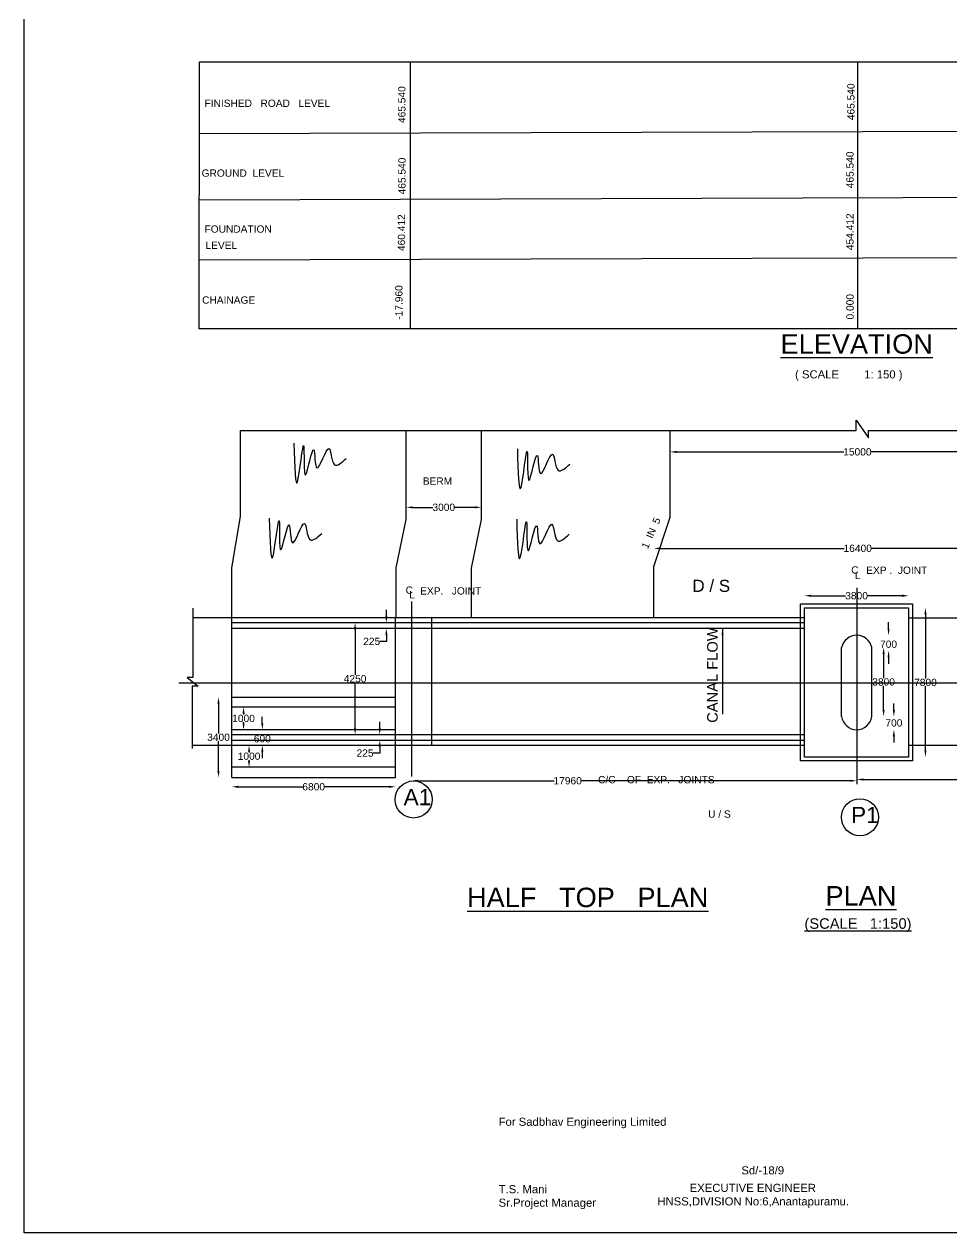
# Model space of a CAD drawing. Header units: inches. Extents: x 10443 to 13629, y 23 to 2344.
# Drawn here: x 10443 to 11589, y 23 to 1517 of the extents above; entities that cross this region are included whole.
import ezdxf

# ---------------------------------------------------------------- set-up
doc = ezdxf.new("R2010")
doc.units = ezdxf.units.IN
doc.header["$MEASUREMENT"] = 0
for name, color, linetype in [('DIMENSIONS', 7, 'Continuous'), ('DRAWING', 2, 'Continuous'), ('TEXT', 1, 'Continuous')]:
    doc.layers.add(name, color=color, linetype=linetype)
doc.styles.get("Standard").update_dxf_attribs({"font": 'arial.ttf', "height": 9})
doc.dimstyles.get("Standard").update_dxf_attribs({"dimtxt": 10, "dimasz": 8, "dimexe": 0.18, "dimexo": 0.0625, "dimgap": 0.09, "dimtad": 0, "dimtih": 1, "dimtoh": 1, "dimdec": 4, "dimzin": 0, "dimdsep": 46, "dimtxsty": 'Standard', "dimcen": 0.09, "dimse1": 1, "dimse2": 1, "dimadec": 0, "dimazin": 0, "dimtfac": 1, "dimtdec": 4, "dimtofl": 0, "dimtmove": 0, "dimatfit": 3, "dimfxl": 1, "dimtolj": 1, "dimtzin": 0, "dimarcsym": 0})

# ---------------------------------------------------------------- blocks, each defined once
blk = doc.blocks.new('*D30')
at = {"layer": 'Defpoints', "color": 0, "transparency": 16777216}
for p in [(10914.7, 918.9), (11007.5, 920), (11007.5, 918.9)]:
    blk.add_point(p, dxfattribs=at)
at = {"layer": 'DIMENSIONS', "color": 0, "lineweight": -2, "transparency": 16777216}
for p, q in [((10922.7, 920), (10947.6, 920)), ((10999.5, 920), (10974.6, 920))]:
    blk.add_line(p, q, dxfattribs=at)
at = {"layer": 'DIMENSIONS', "color": 0, "transparency": 16777216}
for points in [[(10922.7, 921.3), (10922.7, 918.7), (10914.7, 920)], [(10999.5, 921.3), (10999.5, 918.7), (11007.5, 920)]]:
    blk.add_solid(points, dxfattribs=at)
at = {"layer": 'DIMENSIONS', "color": 0, "transparency": 16777216, "insert": (10961.1, 920), "char_height": 9, "attachment_point": 5}
blk.add_mtext('\\A1;3000', dxfattribs=at)
blk = doc.blocks.new('*D31')
at = {"layer": 'Defpoints', "color": 0, "transparency": 16777216}
for p in [(10851.6, 777.3), (10851.6, 777.3), (10851.6, 639.1)]:
    blk.add_point(p, dxfattribs=at)
at = {"layer": 'DIMENSIONS', "color": 0, "lineweight": -2, "transparency": 16777216}
for p, q in [((10851.6, 769.3), (10851.6, 712.9)), ((10851.6, 647.1), (10851.6, 703.5))]:
    blk.add_line(p, q, dxfattribs=at)
at = {"layer": 'DIMENSIONS', "color": 0, "transparency": 16777216}
for points in [[(10850.2, 769.3), (10852.9, 769.3), (10851.6, 777.3)], [(10850.2, 647.1), (10852.9, 647.1), (10851.6, 639.1)]]:
    blk.add_solid(points, dxfattribs=at)
at = {"layer": 'DIMENSIONS', "color": 0, "transparency": 16777216, "insert": (10851.6, 708.2), "char_height": 9, "attachment_point": 5}
blk.add_mtext('\\A1;4250', dxfattribs=at)
blk = doc.blocks.new('*D32')
at = {"layer": 'Defpoints', "color": 0, "transparency": 16777216}
for p in [(10699.4, 685.2), (10682.9, 586.3), (10699.4, 586.3)]:
    blk.add_point(p, dxfattribs=at)
at = {"layer": 'DIMENSIONS', "color": 0, "lineweight": -2, "transparency": 16777216}
for p, q in [((10682.9, 677.2), (10682.9, 640.4)), ((10682.9, 594.3), (10682.9, 631.1))]:
    blk.add_line(p, q, dxfattribs=at)
at = {"layer": 'DIMENSIONS', "color": 0, "transparency": 16777216}
for points in [[(10681.5, 677.2), (10684.2, 677.2), (10682.9, 685.2)], [(10681.5, 594.3), (10684.2, 594.3), (10682.9, 586.3)]]:
    blk.add_solid(points, dxfattribs=at)
at = {"layer": 'DIMENSIONS', "color": 0, "transparency": 16777216, "insert": (10682.9, 635.8), "char_height": 9, "attachment_point": 5}
blk.add_mtext('\\A1;3400', dxfattribs=at)
blk = doc.blocks.new('*D33')
at = {"layer": 'Defpoints', "color": 0, "transparency": 16777216}
for p in [(10713.8, 673.1), (10713.8, 645.1), (10713.8, 645.1)]:
    blk.add_point(p, dxfattribs=at)
at = {"layer": 'DIMENSIONS', "color": 0, "lineweight": -2, "transparency": 16777216}
for p, q in [((10713.8, 665.1), (10713.8, 663.8)), ((10713.8, 653.1), (10713.8, 654.4))]:
    blk.add_line(p, q, dxfattribs=at)
at = {"layer": 'DIMENSIONS', "color": 0, "transparency": 16777216}
for points in [[(10712.5, 665.1), (10715.2, 665.1), (10713.8, 673.1)], [(10712.5, 653.1), (10715.2, 653.1), (10713.8, 645.1)]]:
    blk.add_solid(points, dxfattribs=at)
at = {"layer": 'DIMENSIONS', "color": 0, "transparency": 16777216, "insert": (10713.8, 659.1), "char_height": 9, "attachment_point": 5}
blk.add_mtext('\\A1;1000', dxfattribs=at)
blk = doc.blocks.new('*D34')
at = {"layer": 'Defpoints', "color": 0, "transparency": 16777216}
for p in [(10731.3, 645.1), (10731.3, 626), (10737, 626)]:
    blk.add_point(p, dxfattribs=at)
at = {"layer": 'DIMENSIONS', "color": 0, "lineweight": -2, "transparency": 16777216}
for p, q in [((10737, 653.1), (10737, 661.1)), ((10737, 618), (10737, 610))]:
    blk.add_line(p, q, dxfattribs=at)
at = {"layer": 'DIMENSIONS', "color": 0, "transparency": 16777216}
for points in [[(10735.7, 653.1), (10738.3, 653.1), (10737, 645.1)], [(10735.7, 618), (10738.3, 618), (10737, 626)]]:
    blk.add_solid(points, dxfattribs=at)
at = {"layer": 'DIMENSIONS', "color": 0, "transparency": 16777216, "insert": (10737, 634), "char_height": 9, "attachment_point": 5}
blk.add_mtext('\\A1;600', dxfattribs=at)
blk = doc.blocks.new('*D35')
at = {"layer": 'Defpoints', "color": 0, "transparency": 16777216}
for p in [(10720.6, 626), (10720.6, 598.7), (10720.6, 598.7)]:
    blk.add_point(p, dxfattribs=at)
at = {"layer": 'DIMENSIONS', "color": 0, "lineweight": -2, "transparency": 16777216}
for p, q in [((10720.6, 618), (10720.6, 617.1)), ((10720.6, 606.7), (10720.6, 607.7))]:
    blk.add_line(p, q, dxfattribs=at)
at = {"layer": 'DIMENSIONS', "color": 0, "transparency": 16777216}
for points in [[(10719.3, 618), (10721.9, 618), (10720.6, 626)], [(10719.3, 606.7), (10721.9, 606.7), (10720.6, 598.7)]]:
    blk.add_solid(points, dxfattribs=at)
at = {"layer": 'DIMENSIONS', "color": 0, "transparency": 16777216, "insert": (10720.6, 612.4), "char_height": 9, "attachment_point": 5}
blk.add_mtext('\\A1;1000', dxfattribs=at)
blk = doc.blocks.new('*D36')
at = {"layer": 'Defpoints', "color": 0, "transparency": 16777216}
for p in [(10699.4, 586.3), (10901.4, 586.3), (10901.4, 574.7)]:
    blk.add_point(p, dxfattribs=at)
at = {"layer": 'DIMENSIONS', "color": 0, "lineweight": -2, "transparency": 16777216}
for p, q in [((10707.4, 574.7), (10786.9, 574.7)), ((10893.4, 574.7), (10813.9, 574.7))]:
    blk.add_line(p, q, dxfattribs=at)
at = {"layer": 'DIMENSIONS', "color": 0, "transparency": 16777216}
for points in [[(10707.4, 576), (10707.4, 573.3), (10699.4, 574.7)], [(10893.4, 576), (10893.4, 573.3), (10901.4, 574.7)]]:
    blk.add_solid(points, dxfattribs=at)
at = {"layer": 'DIMENSIONS', "color": 0, "transparency": 16777216, "insert": (10800.4, 574.7), "char_height": 9, "attachment_point": 5}
blk.add_mtext('\\A1;6800', dxfattribs=at)
blk = doc.blocks.new('*D37')
at = {"layer": 'Defpoints', "color": 0, "transparency": 16777216}
for p in [(11240.8, 986.9), (11702.9, 988.5), (11702.9, 986.9)]:
    blk.add_point(p, dxfattribs=at)
at = {"layer": 'DIMENSIONS', "color": 0, "lineweight": -2, "transparency": 16777216}
for p, q in [((11248.8, 988.5), (11455.3, 988.5)), ((11694.9, 988.5), (11488.4, 988.5))]:
    blk.add_line(p, q, dxfattribs=at)
at = {"layer": 'DIMENSIONS', "color": 0, "transparency": 16777216}
for points in [[(11248.8, 989.8), (11248.8, 987.1), (11240.8, 988.5)], [(11694.9, 989.8), (11694.9, 987.1), (11702.9, 988.5)]]:
    blk.add_solid(points, dxfattribs=at)
at = {"layer": 'DIMENSIONS', "color": 0, "transparency": 16777216, "insert": (11471.9, 988.5), "char_height": 9, "attachment_point": 5}
blk.add_mtext('\\A1;15000', dxfattribs=at)
blk = doc.blocks.new('*D38')
at = {"layer": 'Defpoints', "color": 0, "transparency": 16777216}
for p in [(11724.1, 869.3), (11220.4, 847.1), (11724.1, 845.4)]:
    blk.add_point(p, dxfattribs=at)
at = {"layer": 'DIMENSIONS', "color": 0, "lineweight": -2, "transparency": 16777216}
for p, q in [((11228.4, 869.3), (11455.7, 869.3)), ((11716.1, 869.3), (11488.8, 869.3))]:
    blk.add_line(p, q, dxfattribs=at)
at = {"layer": 'DIMENSIONS', "color": 0, "transparency": 16777216}
for points in [[(11228.4, 870.6), (11228.4, 868), (11220.4, 869.3)], [(11716.1, 870.6), (11716.1, 868), (11724.1, 869.3)]]:
    blk.add_solid(points, dxfattribs=at)
at = {"layer": 'DIMENSIONS', "color": 0, "transparency": 16777216, "insert": (11472.3, 869.3), "char_height": 9, "attachment_point": 5}
blk.add_mtext('\\A1;16400', dxfattribs=at)
blk = doc.blocks.new('*D39')
at = {"layer": 'Defpoints', "color": 0, "transparency": 16777216}
for p in [(11535.2, 810.7), (11406.6, 795.8), (11535.2, 795.8)]:
    blk.add_point(p, dxfattribs=at)
at = {"layer": 'DIMENSIONS', "color": 0, "lineweight": -2, "transparency": 16777216}
for p, q in [((11414.6, 810.7), (11457.4, 810.7)), ((11527.2, 810.7), (11484.4, 810.7))]:
    blk.add_line(p, q, dxfattribs=at)
at = {"layer": 'DIMENSIONS', "color": 0, "transparency": 16777216}
for points in [[(11414.6, 812.1), (11414.6, 809.4), (11406.6, 810.7)], [(11527.2, 812.1), (11527.2, 809.4), (11535.2, 810.7)]]:
    blk.add_solid(points, dxfattribs=at)
at = {"layer": 'DIMENSIONS', "color": 0, "transparency": 16777216, "insert": (11470.9, 810.7), "char_height": 9, "attachment_point": 5}
blk.add_mtext('\\A1;3800', dxfattribs=at)
blk = doc.blocks.new('*D40')
at = {"layer": 'Defpoints', "color": 0, "transparency": 16777216}
for p in [(11471.1, 761.9), (11471.1, 742.8), (11510.4, 742.8)]:
    blk.add_point(p, dxfattribs=at)
at = {"layer": 'DIMENSIONS', "color": 0, "lineweight": -2, "transparency": 16777216}
for p, q in [((11510.4, 769.9), (11510.4, 777.9)), ((11510.4, 734.8), (11510.4, 726.8))]:
    blk.add_line(p, q, dxfattribs=at)
at = {"layer": 'DIMENSIONS', "color": 0, "transparency": 16777216}
for points in [[(11509.1, 769.9), (11511.7, 769.9), (11510.4, 761.9)], [(11509.1, 734.8), (11511.7, 734.8), (11510.4, 742.8)]]:
    blk.add_solid(points, dxfattribs=at)
at = {"layer": 'DIMENSIONS', "color": 0, "transparency": 16777216, "insert": (11510.4, 750.8), "char_height": 9, "attachment_point": 5}
blk.add_mtext('\\A1;700', dxfattribs=at)
blk = doc.blocks.new('*D41')
at = {"layer": 'Defpoints', "color": 0, "transparency": 16777216}
for p in [(11489.7, 746.9), (11489.7, 661.5), (11504.3, 661.5)]:
    blk.add_point(p, dxfattribs=at)
at = {"layer": 'DIMENSIONS', "color": 0, "lineweight": -2, "transparency": 16777216}
for p, q in [((11504.3, 738.9), (11504.3, 708.9)), ((11504.3, 669.5), (11504.3, 699.5))]:
    blk.add_line(p, q, dxfattribs=at)
at = {"layer": 'DIMENSIONS', "color": 0, "transparency": 16777216}
for points in [[(11503, 738.9), (11505.6, 738.9), (11504.3, 746.9)], [(11503, 669.5), (11505.6, 669.5), (11504.3, 661.5)]]:
    blk.add_solid(points, dxfattribs=at)
at = {"layer": 'DIMENSIONS', "color": 0, "transparency": 16777216, "insert": (11504.3, 704.2), "char_height": 9, "attachment_point": 5}
blk.add_mtext('\\A1;3800', dxfattribs=at)
blk = doc.blocks.new('*D42')
at = {"layer": 'Defpoints', "color": 0, "transparency": 16777216}
for p in [(11489.7, 661.5), (11471.1, 645.2), (11517, 645.2)]:
    blk.add_point(p, dxfattribs=at)
at = {"layer": 'DIMENSIONS', "color": 0, "lineweight": -2, "transparency": 16777216}
for p, q in [((11517, 669.5), (11517, 677.5)), ((11517, 637.2), (11517, 629.2))]:
    blk.add_line(p, q, dxfattribs=at)
at = {"layer": 'DIMENSIONS', "color": 0, "transparency": 16777216}
for points in [[(11515.6, 669.5), (11518.3, 669.5), (11517, 661.5)], [(11515.6, 637.2), (11518.3, 637.2), (11517, 645.2)]]:
    blk.add_solid(points, dxfattribs=at)
at = {"layer": 'DIMENSIONS', "color": 0, "transparency": 16777216, "insert": (11517, 653.5), "char_height": 9, "attachment_point": 5}
blk.add_mtext('\\A1;700', dxfattribs=at)
blk = doc.blocks.new('*D43')
at = {"layer": 'Defpoints', "color": 0, "transparency": 16777216}
for p in [(11535.2, 795.8), (11535.2, 611.5), (11556, 611.5)]:
    blk.add_point(p, dxfattribs=at)
at = {"layer": 'DIMENSIONS', "color": 0, "lineweight": -2, "transparency": 16777216}
for p, q in [((11556, 787.8), (11556, 708.3)), ((11556, 619.5), (11556, 698.9))]:
    blk.add_line(p, q, dxfattribs=at)
at = {"layer": 'DIMENSIONS', "color": 0, "transparency": 16777216}
for points in [[(11554.6, 787.8), (11557.3, 787.8), (11556, 795.8)], [(11554.6, 619.5), (11557.3, 619.5), (11556, 611.5)]]:
    blk.add_solid(points, dxfattribs=at)
at = {"layer": 'DIMENSIONS', "color": 0, "transparency": 16777216, "insert": (11556, 703.6), "char_height": 9, "attachment_point": 5}
blk.add_mtext('\\A1;7800', dxfattribs=at)
blk = doc.blocks.new('*D52')
at = {"layer": 'Defpoints', "color": 0, "transparency": 16777216}
for p in [(10921, 587.4), (11471.1, 582.1), (11471.1, 578.1)]:
    blk.add_point(p, dxfattribs=at)
at = {"layer": 'DIMENSIONS', "color": 0, "lineweight": -2, "transparency": 16777216}
for p, q in [((10929, 582.1), (11097.5, 582.1)), ((11463.1, 582.1), (11130.7, 582.1))]:
    blk.add_line(p, q, dxfattribs=at)
at = {"layer": 'DIMENSIONS', "color": 0, "transparency": 16777216}
for points in [[(10929, 583.4), (10929, 580.8), (10921, 582.1)], [(11463.1, 583.4), (11463.1, 580.8), (11471.1, 582.1)]]:
    blk.add_solid(points, dxfattribs=at)
at = {"layer": 'DIMENSIONS', "color": 0, "transparency": 16777216, "insert": (11114.1, 582.1), "char_height": 9, "attachment_point": 5}
blk.add_mtext('\\A1;17960', dxfattribs=at)
blk = doc.blocks.new('*D53')
at = {"layer": 'Defpoints', "color": 0, "transparency": 16777216}
for p in [(10921, 587.4), (11471.1, 582.1), (11471.1, 578.1)]:
    blk.add_point(p, dxfattribs=at)
at = {"layer": 'DIMENSIONS', "color": 0, "lineweight": -2, "transparency": 16777216}
for p, q in [((10929, 582.1), (11097.5, 582.1)), ((11463.1, 582.1), (11130.7, 582.1))]:
    blk.add_line(p, q, dxfattribs=at)
at = {"layer": 'DIMENSIONS', "color": 0, "transparency": 16777216}
for points in [[(10929, 583.4), (10929, 580.8), (10921, 582.1)], [(11463.1, 583.4), (11463.1, 580.8), (11471.1, 582.1)]]:
    blk.add_solid(points, dxfattribs=at)
at = {"layer": 'DIMENSIONS', "color": 0, "transparency": 16777216, "insert": (11114.1, 582.1), "char_height": 9, "attachment_point": 5}
blk.add_mtext('\\A1;17960', dxfattribs=at)
blk = doc.blocks.new('*D54')
at = {"layer": 'Defpoints', "color": 0, "transparency": 16777216}
for p in [(12025.5, 583.6), (11471.1, 578.1), (12025.5, 572)]:
    blk.add_point(p, dxfattribs=at)
at = {"layer": 'DIMENSIONS', "color": 0, "lineweight": -2, "transparency": 16777216}
for p, q in [((11479.1, 583.6), (11654.5, 583.6)), ((12017.5, 583.6), (11687.7, 583.6))]:
    blk.add_line(p, q, dxfattribs=at)
at = {"layer": 'DIMENSIONS', "color": 0, "transparency": 16777216}
for points in [[(11479.1, 585), (11479.1, 582.3), (11471.1, 583.6)], [(12017.5, 585), (12017.5, 582.3), (12025.5, 583.6)]]:
    blk.add_solid(points, dxfattribs=at)
at = {"layer": 'DIMENSIONS', "color": 0, "transparency": 16777216, "insert": (11671.1, 583.6), "char_height": 9, "attachment_point": 5}
blk.add_mtext('\\A1;17960', dxfattribs=at)
blk = doc.blocks.new('*D61')
at = {"layer": 'Defpoints', "color": 0, "transparency": 16777216}
for p in [(10890.2, 777.3), (10890.2, 770.3), (10890.2, 770.3)]:
    blk.add_point(p, dxfattribs=at)
at = {"layer": 'TEXT', "color": 0, "lineweight": -2, "transparency": 16777216}
for p, q in [((10890.2, 785.3), (10890.2, 793.3)), ((10890.2, 762.3), (10890.2, 754.3)), ((10890.2, 754.3), (10882.2, 754.3))]:
    blk.add_line(p, q, dxfattribs=at)
at = {"layer": 'TEXT', "color": 0, "transparency": 16777216}
for points in [[(10888.9, 785.3), (10891.5, 785.3), (10890.2, 777.3)], [(10888.9, 762.3), (10891.5, 762.3), (10890.2, 770.3)]]:
    blk.add_solid(points, dxfattribs=at)
at = {"layer": 'TEXT', "color": 0, "transparency": 16777216, "insert": (10872.1, 754.3), "char_height": 9, "attachment_point": 5}
blk.add_mtext('\\A1;225', dxfattribs=at)
blk = doc.blocks.new('*D62')
at = {"layer": 'Defpoints', "color": 0, "transparency": 16777216}
for p in [(10882, 639.1), (10882, 632.3), (10882, 632.3)]:
    blk.add_point(p, dxfattribs=at)
at = {"layer": 'TEXT', "color": 0, "lineweight": -2, "transparency": 16777216}
for p, q in [((10882, 647.1), (10882, 655.1)), ((10882, 616.3), (10874, 616.3)), ((10882, 624.3), (10882, 616.3))]:
    blk.add_line(p, q, dxfattribs=at)
at = {"layer": 'TEXT', "color": 0, "transparency": 16777216}
for points in [[(10880.7, 647.1), (10883.3, 647.1), (10882, 639.1)], [(10880.7, 624.3), (10883.3, 624.3), (10882, 632.3)]]:
    blk.add_solid(points, dxfattribs=at)
at = {"layer": 'TEXT', "color": 0, "transparency": 16777216, "insert": (10863.9, 616.3), "char_height": 9, "attachment_point": 5}
blk.add_mtext('\\A1;225', dxfattribs=at)

msp = doc.modelspace()

# ---------------------------------------------------------------- linework, layer by layer
at = {"color": 0}
for points in [[(10699.42826, 586.3245), (10699.42826, 845.16677), (10710.14638, 908.76278), (10710.14638, 1015.04164), (11470.47093, 1015.04164), (11470.47093, 1027.74812), (11485.69756, 1005.70505), (11485.69756, 1015.04164), (12174.12843, 1015.04164), (12174.12843, 907.08646), (12186.85394, 846.33355), (12186.85394, 783.62949), (12290.08827, 783.62949)], [(10902.50066, 784.0555), (10902.50066, 845.1107), (10914.68256, 904.78233), (10914.68256, 1015.04164)], [(10995.24983, 784.0555), (10995.24983, 844.87593), (11007.50645, 905.01508), (11007.50645, 1015.04164)], [(11220.37751, 784.0555), (11220.37751, 847.07358), (11240.76891, 907.79264), (11240.76891, 1015.04164)], [(11471.07199, 820.60487), (11471.07199, 578.06404)], [(10651.13136, 795.29566), (10651.13136, 709.66283), (10644.11365, 709.66283), (10657.7004, 699.0244), (10650.41679, 699.0244), (10650.41679, 622.14724)], [(10921.03821, 803.50118), (10921.03821, 587.36817)], [(10651.13136, 784.0555), (11406.58451, 784.0555)], [(10699.42826, 586.3245), (10901.37591, 586.3245), (10901.37591, 784.0555)], [(11406.58451, 777.31183), (10699.42826, 777.31183)], [(11946.6105, 783.03245), (11535.22038, 783.03245)], [(11406.58451, 770.27084), (10699.42826, 770.27084)], [(11452.45089, 661.4988), (11452.45089, 746.93285)], [(11489.6931, 661.4988), (11489.6931, 746.93285)], [(10633.70855, 703.31556), (12289.62339, 703.31556)], [(10901.37591, 685.19), (10699.42826, 685.19)], [(10901.37591, 673.13728), (10699.42826, 673.13728)], [(10901.37591, 645.1153), (10699.42826, 645.1153)], [(10699.42826, 639.13722), (11406.58451, 639.13722)], [(10699.42826, 632.26012), (11406.58451, 632.26012)], [(10650.41679, 626.02774), (11406.58451, 626.02774)], [(11946.6105, 625.82922), (11535.22038, 625.82922)], [(10901.37591, 598.74263), (10699.42826, 598.74263)]]:
    msp.add_lwpolyline(points, dxfattribs=at)
for points in [[(11401.8141, 800.56026), (11539.99079, 800.56026), (11539.99079, 606.68943), (11401.8141, 606.68943)], [(11406.58451, 795.78985), (11535.22038, 795.78985), (11535.22038, 611.45984), (11406.58451, 611.45984)]]:
    msp.add_lwpolyline(points, close=True, dxfattribs=at)
for centre, radius, start, end in [((11471.07199, 742.80418), 19.07332, 12.50137893, 167.49862107), ((11471.07199, 664.03726), 18.79333, 187.76281815, 352.23718185)]:
    msp.add_arc(centre, radius, start, end, dxfattribs=at)
at = {"layer": 'DIMENSIONS', "color": 0}
for centre in [(10923.78863, 558.97964), (11475.02488, 537.0412)]:
    msp.add_circle(centre, 22.93049, dxfattribs=at)
at = {"layer": 'DRAWING', "color": 0}
for points in [[(10659.45847, 1470.38237), (12024.60402, 1470.38237), (12024.60402, 1140.73707), (10659.05148, 1140.73707), (10659.45847, 1470.38237)], [(12024.60402, 1385.65569), (10659.34857, 1381.36785)], [(12024.60402, 1304.05262), (10659.34857, 1299.76478)], [(12024.60402, 1229.68775), (10659.34857, 1225.39991)]]:
    msp.add_lwpolyline(points, dxfattribs=at)
at = {"layer": 'TEXT', "color": 0}
msp.add_lwpolyline([(13628.81046, 23.47349), (10442.90032, 23.47349), (10442.90032, 2343.84823), (13628.81046, 2343.84823)], close=True, dxfattribs=at)
for points in [[(10919.66963, 1470.38237), (10919.66963, 1140.73707)], [(11472.55554, 1140.71171), (11472.55554, 1469.64499)], [(10945.88376, 783.62345), (10945.88376, 626.48004)]]:
    msp.add_lwpolyline(points, dxfattribs=at)
for points in [[(10775.86209, 999.17608), (10780.36108, 951.61864), (10788.11006, 995.92217), (10790.35853, 960.06123), (10800.51831, 991.01313), (10804.51561, 968.63125), (10819.33891, 992.76042), (10826.16762, 972.70824), (10840.65782, 980.44622)], [(11052.00001, 992.22912), (11056.499, 944.67169), (11064.24797, 988.97521), (11066.49645, 953.11427), (11076.65623, 984.06618), (11080.65353, 961.68429), (11095.47682, 985.81346), (11102.30554, 965.76129), (11116.79574, 973.49927)], [(10745.55523, 906.57359), (10750.05422, 859.01615), (10757.80319, 903.31968), (10760.05167, 867.45874), (10770.21145, 898.41064), (10774.20875, 876.02876), (10789.03204, 900.15793), (10795.86076, 880.10575), (10810.35096, 887.84373)], [(11051.13972, 905.41564), (11055.63871, 857.85821), (11063.38768, 902.16174), (11065.63616, 866.30079), (11075.79594, 897.2527), (11079.79324, 874.87081), (11094.61653, 898.99999), (11101.44525, 878.94781), (11115.93545, 886.68579)]]:
    msp.add_spline(points, degree=3, dxfattribs=at)

# ---------------------------------------------------------------- texts
for s, height, rotation, p in [('465.540', 9, 90, (10913.79467, 1394.90135)), ('465.540', 9, 90, (11468.3897, 1398.4488)), ('465.540', 9, 90, (11467.21328, 1314.3207)), ('465.540', 9, 90, (10913.93831, 1306.73289)), ('460.412', 9, 90, (10913.31649, 1236.6911)), ('454.412', 9, 90, (11467.18869, 1237.82048)), ('-17.960', 9, 90, (10910.13388, 1151.834)), ('0.000', 9, 90, (11467.2894, 1152.13854)), ('1  IN  5', 9, 66.38814859, (11213.0605, 867.85557)), ('CANAL FLOW', 13, 90, (11299.33554, 653.7307))]:
    msp.add_text(s, height=height, rotation=rotation, dxfattribs=at).set_placement(p)
for s, height, p in [('FINISHED   ROAD   LEVEL', 9, (10665.58667, 1414.83678)), ('GROUND  LEVEL', 9, (10662.03747, 1328.54871)), ('FOUNDATION', 9, (10665.58667, 1259.40006)), ('LEVEL', 9, (10666.76972, 1239.30558)), ('CHAINAGE', 9, (10662.60292, 1171.6767)), ('%%UELEVATION', 24, (11377.005, 1109.89466)), ('( SCALE        1: 150 )', 10, (11394.91222, 1079.32993)), ('BERM', 9, (10935.13945, 947.99764)), ('C', 9, (11464.29323, 838.12853)), ('L', 9, (11468.87569, 831.26086)), ('EXP .  JOINT', 9, (11482.79931, 837.77635)), ('C', 9, (10913.98975, 813.19537)), ('D / S', 15, (11268.14452, 815.50474)), ('L', 9, (10918.21627, 807.56493)), ('EXP.   JOINT', 9, (10931.90216, 812.18993)), ('C/C    OF  EXP.   JOINTS', 9, (11151.67804, 578.98714)), ('A1', 20, (10911.48996, 551.92216)), ('U / S', 9, (11287.55383, 536.4668)), ('P1', 20, (11464.06261, 529.89472)), ('%%UHALF   TOP   PLAN', 24, (10989.80538, 425.96328)), ('%%UPLAN', 24, (11432.54305, 427.95525)), ('%%U(SCALE   1:150)', 13, (11406.52964, 399.19966)), ('Sd/-18/9', 10, (11328.65196, 95.69556))]:
    msp.add_text(s, height=height, dxfattribs=at).set_placement(p)
at = {"layer": 'TEXT', "color": 0, "char_height": 10, "attachment_point": 1}
for s, insert, width in [('For Sadbhav Engineering Limited\\P\\P\\P\\P\\PT.S. Mani \\PSr.Project Manager ', (11028.79533, 165.73128), 271.9922547), ('\\pi47.233;EXECUTIVE ENGINEER  \\P\\pi7.3657;HNSS,DIVISION No:6,Anantapuramu.', (11217.49226, 84.02687), 249.2130673)]:
    msp.add_mtext(s, dxfattribs=dict(at, insert=insert, width=width))

# ---------------------------------------------------------------- dimensions: what is measured, and where the dimension line sits
at = {"layer": 'DIMENSIONS', "color": 0}
for base, p1, p2, text, picture, middle in [((11702.93773, 988.47175), (11240.76891, 986.88478), (11702.93773, 986.88478), '15000', '*D37', (11471.85332, 988.47175)), ((11007.50645, 920.01081), (10914.68256, 918.89408), (11007.50645, 918.89408), '3000', '*D30', (10961.09451, 920.01081)), ((11724.13807, 869.29685), (11220.37751, 847.07358), (11724.13807, 845.433), '16400', '*D38', (11472.25779, 869.29685)), ((11535.22038, 810.74473), (11406.58451, 795.78985), (11535.22038, 795.78985), '3800', '*D39', (11470.90244, 810.74473)), ((10901.37591, 574.65113), (10699.42826, 586.3245), (10901.37591, 586.3245), '6800', '*D36', (10800.40208, 574.65113))]:
    dim = msp.add_linear_dim(base=base, p1=p1, p2=p2, text=text, dimstyle='Standard', dxfattribs=at)
    dim.commit()
    dim.dimension.update_dxf_attribs({"geometry": picture, "text_midpoint": middle})
for base, p1, p2, text, picture, middle in [((11555.96089, 611.45984), (11535.22038, 795.78985), (11535.22038, 611.45984), '7800', '*D43', (11555.96089, 703.62485)), ((10851.57196, 777.31183), (10851.57196, 639.13722), (10851.57196, 777.31183), '4250', '*D31', (10851.57196, 708.22453)), ((11504.29583, 661.4988), (11489.6931, 746.93285), (11489.6931, 661.4988), '3800', '*D41', (11504.29583, 704.21583)), ((10682.87606, 586.3245), (10699.42826, 685.19), (10699.42826, 586.3245), '3400', '*D32', (10682.87606, 635.75725)), ((10713.8274, 645.1153), (10713.8274, 673.13728), (10713.8274, 645.1153), '1000', '*D33', (10713.8274, 659.12629)), ((10720.5899, 598.74263), (10720.5899, 626.02774), (10720.5899, 598.74263), '1000', '*D35', (10720.5899, 612.38519))]:
    dim = msp.add_linear_dim(base=base, p1=p1, p2=p2, angle=90, text=text, dimstyle='Standard', dxfattribs=at)
    dim.commit()
    dim.dimension.update_dxf_attribs({"geometry": picture, "text_midpoint": middle})
for base, p1, p2, text, picture, middle in [((11510.41402, 742.80418), (11471.07199, 761.8775), (11471.07199, 742.80418), '700', '*D40', (11510.41402, 750.80418)), ((11516.95418, 645.24393), (11489.6931, 661.4988), (11471.07199, 645.24393), '700', '*D42', (11516.95418, 653.4988)), ((10737.00875, 626.02774), (10731.2538, 645.1153), (10731.2538, 626.02774), '600', '*D34', (10737.00875, 634.02774))]:
    dim = msp.add_linear_dim(base=base, p1=p1, p2=p2, angle=90, text=text, dimstyle='Standard', dxfattribs=at)
    dim.commit()
    dim.dimension.update_dxf_attribs({"geometry": picture, "text_midpoint": middle, "dimtype": 160})
for base, p1, p2, picture, middle in [((11471.07199, 582.11043), (10921.03821, 587.36817), (11471.07199, 578.06404), '*D52', (11114.1091, 582.11043)), ((11471.07199, 582.11043), (10921.03821, 587.36817), (11471.07199, 578.06404), '*D53', (11114.1091, 582.11043)), ((12025.48855, 583.62675), (11471.07199, 578.06404), (12025.48855, 571.96313), '*D54', (11671.07616, 583.62675))]:
    dim = msp.add_linear_dim(base=base, p1=p1, p2=p2, text='17960', dimstyle='Standard', dxfattribs=at)
    dim.commit()
    dim.dimension.update_dxf_attribs({"geometry": picture, "text_midpoint": middle, "dimtype": 160})
at = {"layer": 'TEXT', "color": 0}
for base, p1, p2, picture, middle in [((10890.19379, 770.27084), (10890.19379, 777.31183), (10890.19379, 770.27084), '*D61', (10872.05092, 754.27084)), ((10882.00272, 632.26012), (10882.00272, 639.13722), (10882.00272, 632.26012), '*D62', (10863.85986, 616.26012))]:
    dim = msp.add_linear_dim(base=base, p1=p1, p2=p2, angle=90, text='225', dimstyle='Standard', dxfattribs=at)
    dim.commit()
    dim.dimension.update_dxf_attribs({"geometry": picture, "text_midpoint": middle})

# ---------------------------------------------------------------- leaders
at = {"layer": 'DIMENSIONS', "color": 0}
msp.add_leader([(11305.37315, 770.27084), (11305.37315, 664.39695)], dimstyle='Standard', override={"dimgap": 0.09, "dimtad": 0}, dxfattribs=at)

doc.saveas('drawing.dxf')
